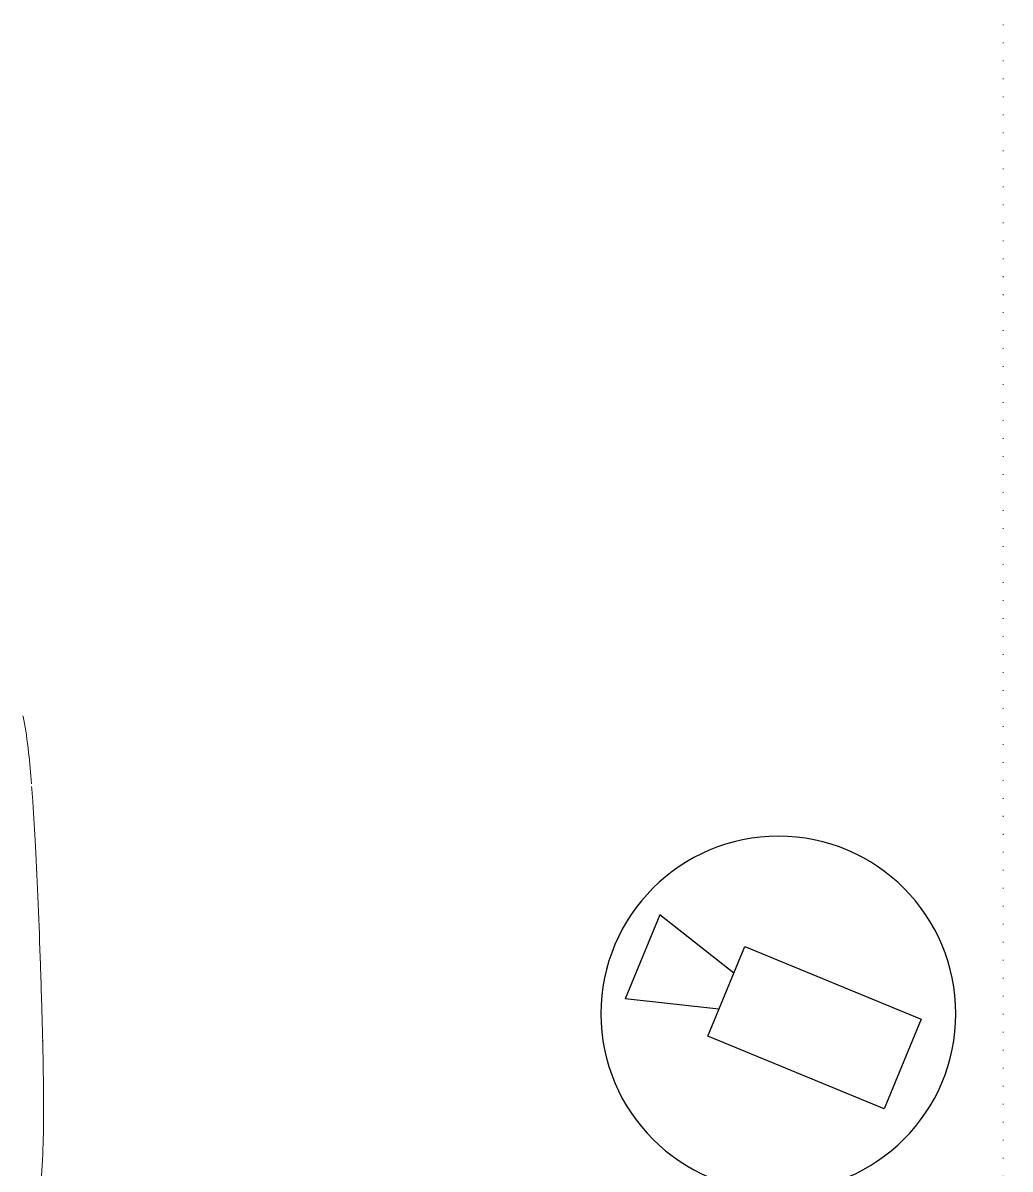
# Model space of a CAD drawing. Extents: x -1286 to 34975, y -230 to 6637.
# Drawn here: x 18339.1 to 18481.9, y 775.2 to 940.8 of the extents above; entities that cross this region are included whole.
import ezdxf

# ---------------------------------------------------------------- set-up
doc = ezdxf.new("R2010")
doc.units = 0
doc.header["$LTSCALE"] = 20
doc.linetypes.add('DOT2', pattern=[0.125, 0, -0.125])
doc.layers.get('0').update_dxf_attribs({"color": 9, "lineweight": 9})
for name, color, linetype, lineweight in [('04', 9, 'Continuous', 9), ('20', 9, 'DOT2', 9), ('E-DAHİLİ DOME KAMERA', 7, 'Continuous', 30)]:
    doc.layers.add(name, color=color, linetype=linetype, lineweight=lineweight)

# ---------------------------------------------------------------- blocks, each defined once
blk = doc.blocks.new('p-araba-polo')
for points, degree, knots in [([(0.4758, -0.7941), (0.4779, -0.7946), (0.4931, -0.7978), (0.5106, -0.8003), (0.5297, -0.8023)], 3, [0, 0, 0, 0, 0.124213, 1, 1, 1, 1]), ([(0.578, -0.8067), (0.5852, -0.8073), (0.6136, -0.8094), (0.6943, -0.8142), (0.7938, -0.8181), (0.9022, -0.8216), (0.9869, -0.8238), (1.0486, -0.8241), (1.0808, -0.8236)], 3, [0, 0, 0, 0, 0.049552, 0.182368, 0.511137, 0.607099, 0.78604, 1, 1, 1, 1]), ([(0.5894, -0.8074), (0.5894, -0.8074), (0.5894, -0.8074), (0.5894, -0.8074), (0.5894, -0.8074), (0.5894, -0.8074), (0.5894, -0.8074), (0.5894, -0.8074), (0.5894, -0.8074), (0.5894, -0.8074), (0.5894, -0.8074), (0.5894, -0.8074), (0.5894, -0.8074), (0.5894, -0.8074), (0.5894, -0.8074)], 7, [0, 0, 0, 0, 0, 0, 0, 0, 1, 1, 1, 1, 1, 1, 1, 1, 1, 1, 1, 1, 1, 1, 1])]:
    blk.add_open_spline(points, degree=degree, knots=knots)
for points, degree in [([(0.5299, -0.8023), (0.5443, -0.8039), (0.5588, -0.8052), (0.5741, -0.8064)], 3), ([(0.7638, -0.8164), (0.7637, -0.8164), (0.7637, -0.8163), (0.7636, -0.8162), (0.7635, -0.8161), (0.7634, -0.8159)], 5), ([(0.7638, -0.8164), (0.7637, -0.8164), (0.7637, -0.8163), (0.7636, -0.8162), (0.7635, -0.8161), (0.7634, -0.8159)], 5), ([(0.9357, -0.8222), (0.9352, -0.8222), (0.9348, -0.8222), (0.9343, -0.8222)], 3), ([(0.9453, -0.8224), (0.9455, -0.8224), (0.9457, -0.8224), (0.9459, -0.8223), (0.9461, -0.8222), (0.9463, -0.8221)], 5), ([(0.9453, -0.8224), (0.9455, -0.8224), (0.9457, -0.8224), (0.9459, -0.8223), (0.9461, -0.8222), (0.9463, -0.8221)], 5), ([(1.0811, -0.8236), (1.0881, -0.8235), (1.0946, -0.8233), (1.1009, -0.8231)], 3), ([(1.1004, -0.8231), (1.1009, -0.8231), (1.1013, -0.8231), (1.1018, -0.8231), (1.1022, -0.823), (1.1026, -0.8229)], 5), ([(1.1026, -0.8229), (1.1022, -0.823), (1.1018, -0.8231), (1.1013, -0.8231), (1.1009, -0.8231), (1.1004, -0.8231)], 5), ([(1.1014, -0.8231), (1.1013, -0.8231), (1.1011, -0.8231), (1.101, -0.8231), (1.1008, -0.8231), (1.1007, -0.8231), (1.1006, -0.8231), (1.1004, -0.8231)], 7), ([(1.1004, -0.8231), (1.1008, -0.8231), (1.1011, -0.8231), (1.1015, -0.8231)], 3), ([(1.1009, -0.8231), (1.1242, -0.8223), (1.1443, -0.821), (1.1589, -0.8187)], 3)]:
    blk.add_open_spline(points, degree=degree)
blk = doc.blocks.new('100_DAHİLİ DOME KAMERA')
at = {"layer": 'E-DAHİLİ DOME KAMERA', "color": 4}
for p, q in [((-1.936, 0.715), (-1.936, -0.689)), ((0.82, 0.715), (-1.936, 0.715)), ((0.82, -0.689), (0.82, 0.715)), ((0.82, 0.294), (2.131, 0.668)), ((2.131, 0.668), (2.131, -0.643)), ((0.82, -0.268), (2.131, -0.643)), ((-1.936, -0.689), (0.82, -0.689))]:
    blk.add_line(p, q, dxfattribs=at)
at = {"layer": 'E-DAHİLİ DOME KAMERA', "color": 4, "linetype": 'Continuous'}
blk.add_circle((0, 0), 2.566, dxfattribs=at)

msp = doc.modelspace()

# ---------------------------------------------------------------- linework, layer by layer
at = {"layer": '20'}
msp.add_lwpolyline([(18480.84, 394.5), (18480.84, 3110.5)], dxfattribs=at)

# ---------------------------------------------------------------- block references
at = {"layer": '04', "xscale": -100, "yscale": 100, "zscale": 100, "rotation": 90}
msp.add_blockref('p-araba-polo', (18259.73, 888.27), dxfattribs=at)
at = {"layer": 'E-DAHİLİ DOME KAMERA', "xscale": -10, "yscale": 10, "zscale": 9.999999999999998, "rotation": 337.6141636317658}
msp.add_blockref('100_DAHİLİ DOME KAMERA', (18448.36, 797.62), dxfattribs=at)

doc.saveas('drawing.dxf')
